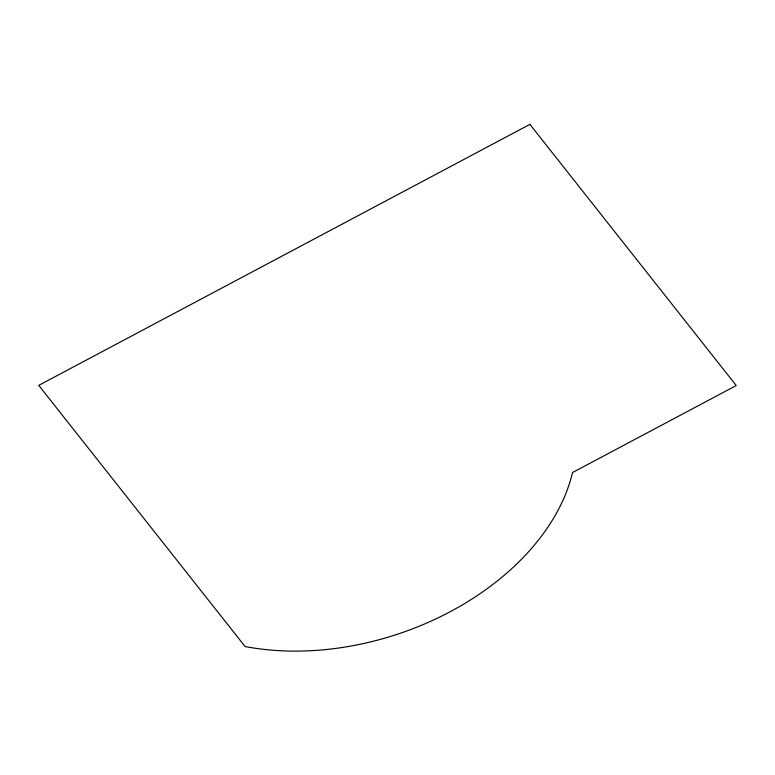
<?xml version="1.0" encoding="UTF-8"?>
<svg xmlns="http://www.w3.org/2000/svg" width="775" height="775" viewBox="0 0 775 775"><rect width="100%" height="100%" fill="white"/><g stroke="black" fill="none" stroke-linecap="round" stroke-linejoin="round"><path stroke-width="1.16" d="M529.897 124.368L38.75 385.359L245.103 646.534A235.435 161.161 -18.3 0 0 572.531 472.537L736.25 385.543L529.897 124.368"/></g></svg>
